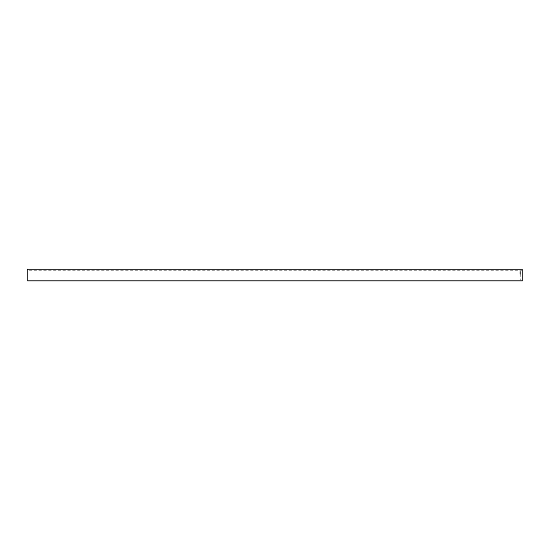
<?xml version="1.0" encoding="UTF-8"?>
<svg xmlns="http://www.w3.org/2000/svg" width="550" height="550" viewBox="0 0 550 550"><rect width="100%" height="100%" fill="white"/><g stroke="black" fill="none" stroke-linecap="round" stroke-linejoin="round"><path stroke-width="0.41" stroke-dasharray="2.75 2.06" d="M29.219 270.428L521.771 270.428M520.307 273.996L520.307 279.861"/><path stroke-width="0.82" d="M27.5 269.479L522.5 269.479L522.5 280.699L27.5 280.699L27.5 269.301M520.307 271.48L520.307 273.996"/></g></svg>
